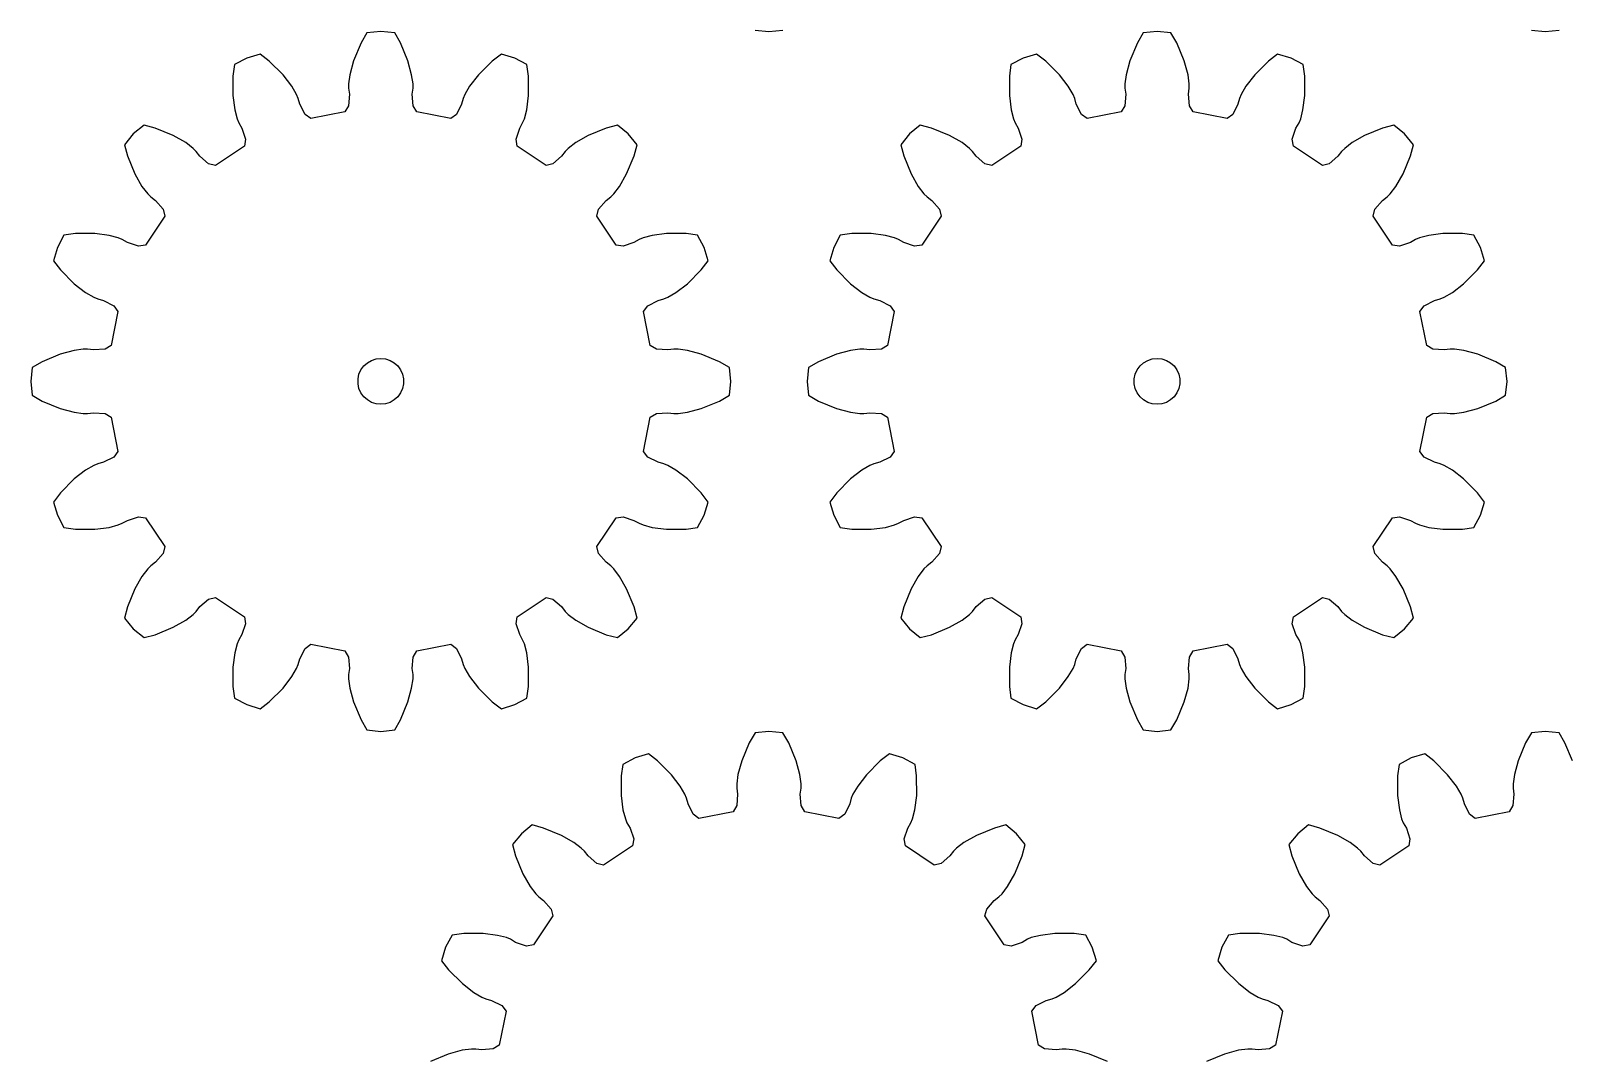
# Model space of a CAD drawing. Extents: x 0 to 198, y 0 to 229.
# Drawn here: x 0 to 100.8, y 70.4 to 137.6 of the extents above; entities that cross this region are included whole.
import ezdxf

# ---------------------------------------------------------------- set-up
doc = ezdxf.new("R2010")
doc.units = 0

msp = doc.modelspace()

# ---------------------------------------------------------------- linework, layer by layer
for p, q in [((22.01, 137.42), (21.63, 136.76)), ((22.92, 137.51), (22.01, 137.42)), ((23.83, 137.42), (22.92, 137.51)), ((24.21, 136.76), (23.83, 137.42)), ((47.43, 137.6), (48.34, 137.51)), ((48.34, 137.51), (49.24, 137.6)), ((72.85, 137.42), (72.47, 136.76)), ((73.75, 137.51), (72.85, 137.42)), ((74.66, 137.42), (73.75, 137.51)), ((75.04, 136.76), (74.66, 137.42)), ((98.27, 137.6), (99.17, 137.51)), ((99.17, 137.51), (100.08, 137.6)), ((21.63, 136.76), (21.14, 135.59)), ((24.7, 135.59), (24.21, 136.76)), ((72.47, 136.76), (71.98, 135.59)), ((75.53, 135.59), (75.04, 136.76)), ((13.34, 135.34), (13.24, 134.58)), ((14.15, 135.77), (13.34, 135.34)), ((15.02, 136.03), (14.15, 135.77)), ((15.62, 135.57), (15.02, 136.03)), ((16.53, 134.67), (15.62, 135.57)), ((21.14, 135.59), (20.89, 134.68)), ((24.94, 134.68), (24.7, 135.59)), ((30.21, 135.57), (29.31, 134.67)), ((30.82, 136.03), (30.21, 135.57)), ((31.69, 135.77), (30.82, 136.03)), ((32.49, 135.34), (31.69, 135.77)), ((32.59, 134.58), (32.49, 135.34)), ((64.18, 135.34), (64.08, 134.58)), ((64.98, 135.77), (64.18, 135.34)), ((65.86, 136.03), (64.98, 135.77)), ((66.46, 135.57), (65.86, 136.03)), ((67.36, 134.67), (66.46, 135.57)), ((71.98, 135.59), (71.73, 134.68)), ((75.78, 134.68), (75.53, 135.59)), ((81.05, 135.57), (80.15, 134.67)), ((81.65, 136.03), (81.05, 135.57)), ((82.53, 135.77), (81.65, 136.03)), ((83.33, 135.34), (82.53, 135.77)), ((83.43, 134.58), (83.33, 135.34)), ((13.24, 134.58), (13.24, 133.31)), ((17.1, 133.92), (16.53, 134.67)), ((20.89, 134.68), (20.81, 134.07)), ((25.03, 134.07), (24.94, 134.68)), ((29.31, 134.67), (28.73, 133.92)), ((32.6, 133.31), (32.59, 134.58)), ((64.08, 134.58), (64.08, 133.31)), ((67.94, 133.92), (67.36, 134.67)), ((71.73, 134.68), (71.65, 134.07)), ((75.86, 134.07), (75.78, 134.68)), ((80.15, 134.67), (79.57, 133.92)), ((83.43, 133.31), (83.43, 134.58)), ((13.24, 133.31), (13.36, 132.37)), ((17.41, 133.39), (17.1, 133.92)), ((17.52, 133.13), (17.41, 133.39)), ((17.62, 132.75), (17.52, 133.13)), ((20.81, 134.07), (20.81, 133.79)), ((20.81, 133.79), (20.86, 133.4)), ((20.86, 133.4), (20.81, 132.65)), ((24.98, 133.4), (25.03, 133.79)), ((25.03, 132.65), (24.98, 133.4)), ((25.03, 133.79), (25.03, 134.07)), ((28.32, 133.13), (28.21, 132.75)), ((28.42, 133.39), (28.32, 133.13)), ((28.73, 133.92), (28.42, 133.39)), ((32.48, 132.37), (32.6, 133.31)), ((64.08, 133.31), (64.2, 132.37)), ((68.25, 133.39), (67.94, 133.92)), ((68.36, 133.13), (68.25, 133.39)), ((68.46, 132.75), (68.36, 133.13)), ((71.7, 133.4), (71.64, 132.65)), ((71.65, 134.07), (71.65, 133.79)), ((71.65, 133.79), (71.7, 133.4)), ((75.81, 133.4), (75.86, 133.79)), ((75.87, 132.65), (75.81, 133.4)), ((75.86, 133.79), (75.86, 134.07)), ((79.15, 133.13), (79.05, 132.75)), ((79.26, 133.39), (79.15, 133.13)), ((79.57, 133.92), (79.26, 133.39)), ((83.31, 132.37), (83.43, 133.31)), ((13.36, 132.37), (13.52, 131.78)), ((17.96, 132.08), (17.62, 132.75)), ((18.33, 131.8), (17.96, 132.08)), ((20.57, 132.25), (18.33, 131.8)), ((20.81, 132.65), (20.57, 132.25)), ((25.27, 132.25), (25.03, 132.65)), ((27.5, 131.8), (25.27, 132.25)), ((27.88, 132.08), (27.5, 131.8)), ((28.21, 132.75), (27.88, 132.08)), ((32.32, 131.78), (32.48, 132.37)), ((64.2, 132.37), (64.35, 131.78)), ((68.8, 132.08), (68.46, 132.75)), ((69.17, 131.8), (68.8, 132.08)), ((71.4, 132.25), (69.17, 131.8)), ((71.64, 132.65), (71.4, 132.25)), ((76.11, 132.25), (75.87, 132.65)), ((78.34, 131.8), (76.11, 132.25)), ((78.71, 132.08), (78.34, 131.8)), ((79.05, 132.75), (78.71, 132.08)), ((83.16, 131.78), (83.31, 132.37)), ((7.42, 131.38), (6.71, 130.8)), ((8.15, 131.18), (7.42, 131.38)), ((9.33, 130.7), (8.15, 131.18)), ((13.52, 131.78), (13.63, 131.52)), ((13.63, 131.52), (13.82, 131.18)), ((13.82, 131.18), (14.06, 130.46)), ((31.78, 130.46), (32.02, 131.18)), ((32.02, 131.18), (32.21, 131.52)), ((32.21, 131.52), (32.32, 131.78)), ((37.68, 131.18), (36.51, 130.7)), ((38.42, 131.38), (37.68, 131.18)), ((39.12, 130.8), (38.42, 131.38)), ((58.25, 131.38), (57.55, 130.8)), ((58.99, 131.18), (58.25, 131.38)), ((60.17, 130.7), (58.99, 131.18)), ((64.35, 131.78), (64.46, 131.52)), ((64.46, 131.52), (64.66, 131.18)), ((64.66, 131.18), (64.9, 130.46)), ((82.61, 130.46), (82.85, 131.18)), ((82.85, 131.18), (83.05, 131.52)), ((83.05, 131.52), (83.16, 131.78)), ((88.52, 131.18), (87.34, 130.7)), ((89.26, 131.38), (88.52, 131.18)), ((89.96, 130.8), (89.26, 131.38)), ((6.71, 130.8), (6.13, 130.09)), ((6.13, 130.09), (6.33, 129.36)), ((10.15, 130.23), (9.33, 130.7)), ((10.64, 129.85), (10.15, 130.23)), ((14.06, 130.46), (13.99, 130)), ((31.85, 130), (31.78, 130.46)), ((35.69, 130.23), (35.2, 129.85)), ((36.51, 130.7), (35.69, 130.23)), ((39.7, 130.09), (39.12, 130.8)), ((39.51, 129.36), (39.7, 130.09)), ((57.55, 130.8), (56.97, 130.09)), ((56.97, 130.09), (57.17, 129.36)), ((60.99, 130.23), (60.17, 130.7)), ((61.47, 129.85), (60.99, 130.23)), ((64.9, 130.46), (64.83, 130)), ((82.68, 130), (82.61, 130.46)), ((86.52, 130.23), (86.04, 129.85)), ((87.34, 130.7), (86.52, 130.23)), ((90.54, 130.09), (89.96, 130.8)), ((90.34, 129.36), (90.54, 130.09)), ((6.33, 129.36), (6.81, 128.18)), ((10.84, 129.65), (10.64, 129.85)), ((11.08, 129.34), (10.84, 129.65)), ((11.64, 128.85), (11.08, 129.34)), ((13.99, 130), (12.1, 128.74)), ((33.74, 128.74), (31.85, 130)), ((34.76, 129.34), (34.19, 128.85)), ((35, 129.65), (34.76, 129.34)), ((35.2, 129.85), (35, 129.65)), ((39.02, 128.18), (39.51, 129.36)), ((57.17, 129.36), (57.65, 128.18)), ((61.67, 129.65), (61.47, 129.85)), ((61.91, 129.34), (61.67, 129.65)), ((62.48, 128.85), (61.91, 129.34)), ((64.83, 130), (62.93, 128.74)), ((84.58, 128.74), (82.68, 130)), ((85.6, 129.34), (85.03, 128.85)), ((85.84, 129.65), (85.6, 129.34)), ((86.04, 129.85), (85.84, 129.65)), ((89.86, 128.18), (90.34, 129.36)), ((6.81, 128.18), (7.28, 127.36)), ((12.1, 128.74), (11.64, 128.85)), ((34.19, 128.85), (33.74, 128.74)), ((38.55, 127.36), (39.02, 128.18)), ((57.65, 128.18), (58.12, 127.36)), ((62.93, 128.74), (62.48, 128.85)), ((85.03, 128.85), (84.58, 128.74)), ((89.39, 127.36), (89.86, 128.18)), ((7.28, 127.36), (7.66, 126.87)), ((38.18, 126.87), (38.55, 127.36)), ((58.12, 127.36), (58.49, 126.87)), ((89.02, 126.87), (89.39, 127.36)), ((7.66, 126.87), (7.86, 126.67)), ((7.86, 126.67), (8.17, 126.43)), ((8.17, 126.43), (8.66, 125.87)), ((37.18, 125.87), (37.67, 126.43)), ((37.67, 126.43), (37.98, 126.67)), ((37.98, 126.67), (38.18, 126.87)), ((58.49, 126.87), (58.69, 126.67)), ((58.69, 126.67), (59, 126.43)), ((59, 126.43), (59.5, 125.87)), ((88.01, 125.87), (88.51, 126.43)), ((88.51, 126.43), (88.82, 126.67)), ((88.82, 126.67), (89.02, 126.87)), ((8.77, 125.41), (7.51, 123.52)), ((8.66, 125.87), (8.77, 125.41)), ((37.07, 125.41), (37.18, 125.87)), ((38.33, 123.52), (37.07, 125.41)), ((59.61, 125.41), (58.34, 123.52)), ((59.5, 125.87), (59.61, 125.41)), ((87.9, 125.41), (88.01, 125.87)), ((89.17, 123.52), (87.9, 125.41)), ((2.17, 124.17), (1.74, 123.36)), ((2.93, 124.27), (2.17, 124.17)), ((4.2, 124.27), (2.93, 124.27)), ((5.14, 124.15), (4.2, 124.27)), ((5.73, 123.99), (5.14, 124.15)), ((40.7, 124.15), (40.11, 123.99)), ((41.63, 124.27), (40.7, 124.15)), ((42.91, 124.27), (41.63, 124.27)), ((43.66, 124.17), (42.91, 124.27)), ((44.09, 123.36), (43.66, 124.17)), ((53.01, 124.17), (52.58, 123.36)), ((53.76, 124.27), (53.01, 124.17)), ((55.04, 124.27), (53.76, 124.27)), ((55.97, 124.15), (55.04, 124.27)), ((56.57, 123.99), (55.97, 124.15)), ((91.54, 124.15), (90.94, 123.99)), ((92.47, 124.27), (91.54, 124.15)), ((93.75, 124.27), (92.47, 124.27)), ((94.5, 124.17), (93.75, 124.27)), ((94.93, 123.36), (94.5, 124.17)), ((1.74, 123.36), (1.48, 122.49)), ((5.99, 123.88), (5.73, 123.99)), ((6.33, 123.69), (5.99, 123.88)), ((7.05, 123.45), (6.33, 123.69)), ((7.51, 123.52), (7.05, 123.45)), ((38.79, 123.45), (38.33, 123.52)), ((39.5, 123.69), (38.79, 123.45)), ((39.85, 123.88), (39.5, 123.69)), ((40.11, 123.99), (39.85, 123.88)), ((44.36, 122.49), (44.09, 123.36)), ((52.58, 123.36), (52.32, 122.49)), ((56.83, 123.88), (56.57, 123.99)), ((57.17, 123.69), (56.83, 123.88)), ((57.88, 123.45), (57.17, 123.69)), ((58.34, 123.52), (57.88, 123.45)), ((89.63, 123.45), (89.17, 123.52)), ((90.34, 123.69), (89.63, 123.45)), ((90.68, 123.88), (90.34, 123.69)), ((90.94, 123.99), (90.68, 123.88)), ((95.19, 122.49), (94.93, 123.36)), ((1.48, 122.49), (1.94, 121.89)), ((43.9, 121.89), (44.36, 122.49)), ((52.32, 122.49), (52.78, 121.89)), ((94.73, 121.89), (95.19, 122.49)), ((1.94, 121.89), (2.84, 120.98)), ((2.84, 120.98), (3.59, 120.41)), ((42.25, 120.41), (43, 120.98)), ((43, 120.98), (43.9, 121.89)), ((52.78, 121.89), (53.68, 120.98)), ((53.68, 120.98), (54.42, 120.41)), ((93.09, 120.41), (93.83, 120.98)), ((93.83, 120.98), (94.73, 121.89)), ((3.59, 120.41), (4.12, 120.1)), ((4.12, 120.1), (4.38, 119.99)), ((4.38, 119.99), (4.76, 119.89)), ((41.08, 119.89), (41.46, 119.99)), ((41.46, 119.99), (41.72, 120.1)), ((41.72, 120.1), (42.25, 120.41)), ((54.42, 120.41), (54.95, 120.1)), ((54.95, 120.1), (55.21, 119.99)), ((55.21, 119.99), (55.59, 119.89)), ((91.92, 119.89), (92.3, 119.99)), ((92.3, 119.99), (92.56, 120.1)), ((92.56, 120.1), (93.09, 120.41)), ((4.76, 119.89), (5.43, 119.55)), ((5.71, 119.18), (5.26, 116.94)), ((5.43, 119.55), (5.71, 119.18)), ((40.13, 119.18), (40.41, 119.55)), ((40.57, 116.94), (40.13, 119.18)), ((40.41, 119.55), (41.08, 119.89)), ((55.59, 119.89), (56.27, 119.55)), ((56.54, 119.18), (56.1, 116.94)), ((56.27, 119.55), (56.54, 119.18)), ((90.97, 119.18), (91.24, 119.55)), ((91.41, 116.94), (90.97, 119.18)), ((91.24, 119.55), (91.92, 119.89)), ((5.26, 116.94), (4.86, 116.7)), ((40.97, 116.7), (40.57, 116.94)), ((56.1, 116.94), (55.7, 116.7)), ((91.81, 116.7), (91.41, 116.94)), ((1.92, 116.37), (0.75, 115.88)), ((2.83, 116.62), (1.92, 116.37)), ((3.44, 116.7), (2.83, 116.62)), ((3.72, 116.7), (3.44, 116.7)), ((4.11, 116.65), (3.72, 116.7)), ((4.86, 116.7), (4.11, 116.65)), ((22.04, 115.81), (22.31, 115.96)), ((22.31, 115.96), (22.61, 116.06)), ((22.61, 116.06), (22.92, 116.09)), ((22.92, 116.09), (23.23, 116.06)), ((23.23, 116.06), (23.53, 115.96)), ((23.53, 115.96), (23.8, 115.81)), ((41.72, 116.65), (40.97, 116.7)), ((42.11, 116.7), (41.72, 116.65)), ((42.4, 116.7), (42.11, 116.7)), ((43, 116.62), (42.4, 116.7)), ((43.91, 116.37), (43, 116.62)), ((45.09, 115.88), (43.91, 116.37)), ((52.76, 116.37), (51.58, 115.88)), ((53.67, 116.62), (52.76, 116.37)), ((54.28, 116.7), (53.67, 116.62)), ((54.56, 116.7), (54.28, 116.7)), ((54.95, 116.65), (54.56, 116.7)), ((55.7, 116.7), (54.95, 116.65)), ((72.87, 115.81), (73.14, 115.96)), ((73.14, 115.96), (73.44, 116.06)), ((73.44, 116.06), (73.75, 116.09)), ((73.75, 116.09), (74.07, 116.06)), ((74.07, 116.06), (74.37, 115.96)), ((74.37, 115.96), (74.64, 115.81)), ((92.56, 116.65), (91.81, 116.7)), ((92.95, 116.7), (92.56, 116.65)), ((93.23, 116.7), (92.95, 116.7)), ((93.84, 116.62), (93.23, 116.7)), ((94.75, 116.37), (93.84, 116.62)), ((95.93, 115.88), (94.75, 116.37)), ((0.09, 115.5), (0, 114.59)), ((0.75, 115.88), (0.09, 115.5)), ((21.43, 114.75), (21.49, 115.06)), ((21.49, 115.06), (21.62, 115.34)), ((21.62, 115.34), (21.8, 115.6)), ((21.8, 115.6), (22.04, 115.81)), ((23.8, 115.81), (24.03, 115.6)), ((24.03, 115.6), (24.22, 115.34)), ((24.22, 115.34), (24.34, 115.06)), ((24.34, 115.06), (24.41, 114.75)), ((45.75, 115.5), (45.09, 115.88)), ((45.84, 114.59), (45.75, 115.5)), ((50.93, 115.5), (50.84, 114.59)), ((51.58, 115.88), (50.93, 115.5)), ((72.26, 114.75), (72.33, 115.06)), ((72.33, 115.06), (72.46, 115.34)), ((72.46, 115.34), (72.64, 115.6)), ((72.64, 115.6), (72.87, 115.81)), ((74.64, 115.81), (74.87, 115.6)), ((74.87, 115.6), (75.05, 115.34)), ((75.05, 115.34), (75.18, 115.06)), ((75.18, 115.06), (75.25, 114.75)), ((96.58, 115.5), (95.93, 115.88)), ((96.67, 114.59), (96.58, 115.5)), ((0, 114.59), (0.09, 113.68)), ((21.43, 114.43), (21.43, 114.75)), ((21.49, 114.13), (21.43, 114.43)), ((21.62, 113.84), (21.49, 114.13)), ((24.34, 114.13), (24.22, 113.84)), ((24.41, 114.43), (24.34, 114.13)), ((24.41, 114.75), (24.41, 114.43)), ((45.75, 113.68), (45.84, 114.59)), ((50.84, 114.59), (50.93, 113.68)), ((72.26, 114.43), (72.26, 114.75)), ((72.33, 114.13), (72.26, 114.43)), ((72.46, 113.84), (72.33, 114.13)), ((75.18, 114.13), (75.05, 113.84)), ((75.25, 114.43), (75.18, 114.13)), ((75.25, 114.75), (75.25, 114.43)), ((96.58, 113.68), (96.67, 114.59)), ((0.09, 113.68), (0.75, 113.3)), ((0.75, 113.3), (1.92, 112.81)), ((21.8, 113.59), (21.62, 113.84)), ((22.04, 113.38), (21.8, 113.59)), ((22.31, 113.22), (22.04, 113.38)), ((22.61, 113.12), (22.31, 113.22)), ((22.92, 113.09), (22.61, 113.12)), ((23.23, 113.12), (22.92, 113.09)), ((23.53, 113.22), (23.23, 113.12)), ((23.8, 113.38), (23.53, 113.22)), ((24.03, 113.59), (23.8, 113.38)), ((24.22, 113.84), (24.03, 113.59)), ((43.91, 112.81), (45.09, 113.3)), ((45.09, 113.3), (45.75, 113.68)), ((50.93, 113.68), (51.58, 113.3)), ((51.58, 113.3), (52.76, 112.81)), ((72.64, 113.59), (72.46, 113.84)), ((72.87, 113.38), (72.64, 113.59)), ((73.14, 113.22), (72.87, 113.38)), ((73.44, 113.12), (73.14, 113.22)), ((73.75, 113.09), (73.44, 113.12)), ((74.07, 113.12), (73.75, 113.09)), ((74.37, 113.22), (74.07, 113.12)), ((74.64, 113.38), (74.37, 113.22)), ((74.87, 113.59), (74.64, 113.38)), ((75.05, 113.84), (74.87, 113.59)), ((94.75, 112.81), (95.93, 113.3)), ((95.93, 113.3), (96.58, 113.68)), ((1.92, 112.81), (2.83, 112.57)), ((2.83, 112.57), (3.44, 112.48)), ((3.44, 112.48), (3.72, 112.48)), ((3.72, 112.48), (4.11, 112.53)), ((4.11, 112.53), (4.86, 112.48)), ((4.86, 112.48), (5.26, 112.24)), ((5.26, 112.24), (5.71, 110.01)), ((40.13, 110.01), (40.57, 112.24)), ((40.57, 112.24), (40.97, 112.48)), ((40.97, 112.48), (41.72, 112.53)), ((41.72, 112.53), (42.11, 112.48)), ((42.11, 112.48), (42.4, 112.48)), ((42.4, 112.48), (43, 112.57)), ((43, 112.57), (43.91, 112.81)), ((52.76, 112.81), (53.67, 112.57)), ((53.67, 112.57), (54.28, 112.48)), ((54.28, 112.48), (54.56, 112.48)), ((54.56, 112.48), (54.95, 112.53)), ((54.95, 112.53), (55.7, 112.48)), ((55.7, 112.48), (56.1, 112.24)), ((56.1, 112.24), (56.54, 110.01)), ((90.97, 110.01), (91.41, 112.24)), ((91.41, 112.24), (91.81, 112.48)), ((91.81, 112.48), (92.56, 112.53)), ((92.56, 112.53), (92.95, 112.48)), ((92.95, 112.48), (93.23, 112.48)), ((93.23, 112.48), (93.84, 112.57)), ((93.84, 112.57), (94.75, 112.81)), ((5.71, 110.01), (5.43, 109.63)), ((40.41, 109.63), (40.13, 110.01)), ((56.54, 110.01), (56.27, 109.63)), ((91.24, 109.63), (90.97, 110.01)), ((4.12, 109.08), (3.59, 108.78)), ((4.38, 109.19), (4.12, 109.08)), ((4.76, 109.3), (4.38, 109.19)), ((5.43, 109.63), (4.76, 109.3)), ((41.08, 109.3), (40.41, 109.63)), ((41.46, 109.19), (41.08, 109.3)), ((41.72, 109.08), (41.46, 109.19)), ((42.25, 108.78), (41.72, 109.08)), ((54.95, 109.08), (54.42, 108.78)), ((55.21, 109.19), (54.95, 109.08)), ((55.59, 109.3), (55.21, 109.19)), ((56.27, 109.63), (55.59, 109.3)), ((91.92, 109.3), (91.24, 109.63)), ((92.3, 109.19), (91.92, 109.3)), ((92.56, 109.08), (92.3, 109.19)), ((93.09, 108.78), (92.56, 109.08)), ((2.84, 108.2), (1.94, 107.3)), ((3.59, 108.78), (2.84, 108.2)), ((43, 108.2), (42.25, 108.78)), ((43.9, 107.3), (43, 108.2)), ((53.68, 108.2), (52.78, 107.3)), ((54.42, 108.78), (53.68, 108.2)), ((93.83, 108.2), (93.09, 108.78)), ((94.73, 107.3), (93.83, 108.2)), ((1.94, 107.3), (1.48, 106.69)), ((44.36, 106.69), (43.9, 107.3)), ((52.78, 107.3), (52.32, 106.69)), ((95.19, 106.69), (94.73, 107.3)), ((1.48, 106.69), (1.74, 105.82)), ((44.09, 105.82), (44.36, 106.69)), ((52.32, 106.69), (52.58, 105.82)), ((94.93, 105.82), (95.19, 106.69)), ((1.74, 105.82), (2.17, 105.02)), ((2.17, 105.02), (2.93, 104.92)), ((2.93, 104.92), (4.2, 104.91)), ((4.2, 104.91), (5.14, 105.03)), ((5.14, 105.03), (5.73, 105.19)), ((5.73, 105.19), (5.99, 105.3)), ((5.99, 105.3), (6.33, 105.49)), ((6.33, 105.49), (7.05, 105.73)), ((7.05, 105.73), (7.51, 105.66)), ((7.51, 105.66), (8.77, 103.77)), ((37.07, 103.77), (38.33, 105.66)), ((38.33, 105.66), (38.79, 105.73)), ((38.79, 105.73), (39.5, 105.49)), ((39.5, 105.49), (39.85, 105.3)), ((39.85, 105.3), (40.11, 105.19)), ((40.11, 105.19), (40.7, 105.03)), ((40.7, 105.03), (41.63, 104.91)), ((41.63, 104.91), (42.91, 104.92)), ((42.91, 104.92), (43.66, 105.02)), ((43.66, 105.02), (44.09, 105.82)), ((52.58, 105.82), (53.01, 105.02)), ((53.01, 105.02), (53.76, 104.92)), ((53.76, 104.92), (55.04, 104.91)), ((55.04, 104.91), (55.97, 105.03)), ((55.97, 105.03), (56.57, 105.19)), ((56.57, 105.19), (56.83, 105.3)), ((56.83, 105.3), (57.17, 105.49)), ((57.17, 105.49), (57.88, 105.73)), ((57.88, 105.73), (58.34, 105.66)), ((58.34, 105.66), (59.61, 103.77)), ((87.9, 103.77), (89.17, 105.66)), ((89.17, 105.66), (89.63, 105.73)), ((89.63, 105.73), (90.34, 105.49)), ((90.34, 105.49), (90.68, 105.3)), ((90.68, 105.3), (90.94, 105.19)), ((90.94, 105.19), (91.54, 105.03)), ((91.54, 105.03), (92.47, 104.91)), ((92.47, 104.91), (93.75, 104.92)), ((93.75, 104.92), (94.5, 105.02)), ((94.5, 105.02), (94.93, 105.82)), ((8.66, 103.32), (8.17, 102.75)), ((8.77, 103.77), (8.66, 103.32)), ((37.18, 103.32), (37.07, 103.77)), ((37.67, 102.75), (37.18, 103.32)), ((59.5, 103.32), (59, 102.75)), ((59.61, 103.77), (59.5, 103.32)), ((88.01, 103.32), (87.9, 103.77)), ((88.51, 102.75), (88.01, 103.32)), ((7.28, 101.82), (6.81, 101)), ((7.66, 102.31), (7.28, 101.82)), ((7.86, 102.51), (7.66, 102.31)), ((8.17, 102.75), (7.86, 102.51)), ((37.98, 102.51), (37.67, 102.75)), ((38.18, 102.31), (37.98, 102.51)), ((38.55, 101.82), (38.18, 102.31)), ((39.02, 101), (38.55, 101.82)), ((58.12, 101.82), (57.65, 101)), ((58.49, 102.31), (58.12, 101.82)), ((58.69, 102.51), (58.49, 102.31)), ((59, 102.75), (58.69, 102.51)), ((88.82, 102.51), (88.51, 102.75)), ((89.02, 102.31), (88.82, 102.51)), ((89.39, 101.82), (89.02, 102.31)), ((89.86, 101), (89.39, 101.82)), ((6.81, 101), (6.33, 99.83)), ((39.51, 99.83), (39.02, 101)), ((57.65, 101), (57.17, 99.83)), ((90.34, 99.83), (89.86, 101)), ((6.33, 99.83), (6.13, 99.09)), ((10.84, 99.53), (11.08, 99.84)), ((11.08, 99.84), (11.64, 100.33)), ((11.64, 100.33), (12.1, 100.44)), ((12.1, 100.44), (13.99, 99.18)), ((31.85, 99.18), (33.74, 100.44)), ((33.74, 100.44), (34.19, 100.33)), ((34.19, 100.33), (34.76, 99.84)), ((34.76, 99.84), (35, 99.53)), ((39.7, 99.09), (39.51, 99.83)), ((57.17, 99.83), (56.97, 99.09)), ((61.67, 99.53), (61.91, 99.84)), ((61.91, 99.84), (62.48, 100.33)), ((62.48, 100.33), (62.93, 100.44)), ((62.93, 100.44), (64.83, 99.18)), ((82.68, 99.18), (84.58, 100.44)), ((84.58, 100.44), (85.03, 100.33)), ((85.03, 100.33), (85.6, 99.84)), ((85.6, 99.84), (85.84, 99.53)), ((90.54, 99.09), (90.34, 99.83)), ((6.13, 99.09), (6.71, 98.39)), ((9.33, 98.49), (10.15, 98.96)), ((10.15, 98.96), (10.64, 99.33)), ((10.64, 99.33), (10.84, 99.53)), ((13.99, 99.18), (14.06, 98.72)), ((31.78, 98.72), (31.85, 99.18)), ((35, 99.53), (35.2, 99.33)), ((35.2, 99.33), (35.69, 98.96)), ((35.69, 98.96), (36.51, 98.49)), ((39.12, 98.39), (39.7, 99.09)), ((56.97, 99.09), (57.55, 98.39)), ((60.17, 98.49), (60.99, 98.96)), ((60.99, 98.96), (61.47, 99.33)), ((61.47, 99.33), (61.67, 99.53)), ((64.83, 99.18), (64.9, 98.72)), ((82.61, 98.72), (82.68, 99.18)), ((85.84, 99.53), (86.04, 99.33)), ((86.04, 99.33), (86.52, 98.96)), ((86.52, 98.96), (87.34, 98.49)), ((89.96, 98.39), (90.54, 99.09)), ((6.71, 98.39), (7.42, 97.81)), ((7.42, 97.81), (8.15, 98)), ((8.15, 98), (9.33, 98.49)), ((13.82, 98.01), (13.63, 97.66)), ((14.06, 98.72), (13.82, 98.01)), ((32.02, 98.01), (31.78, 98.72)), ((32.21, 97.66), (32.02, 98.01)), ((36.51, 98.49), (37.68, 98)), ((37.68, 98), (38.42, 97.81)), ((38.42, 97.81), (39.12, 98.39)), ((57.55, 98.39), (58.25, 97.81)), ((58.25, 97.81), (58.99, 98)), ((58.99, 98), (60.17, 98.49)), ((64.66, 98.01), (64.46, 97.66)), ((64.9, 98.72), (64.66, 98.01)), ((82.85, 98.01), (82.61, 98.72)), ((83.05, 97.66), (82.85, 98.01)), ((87.34, 98.49), (88.52, 98)), ((88.52, 98), (89.26, 97.81)), ((89.26, 97.81), (89.96, 98.39)), ((13.36, 96.81), (13.24, 95.88)), ((13.52, 97.4), (13.36, 96.81)), ((13.63, 97.66), (13.52, 97.4)), ((17.62, 96.43), (17.96, 97.1)), ((17.96, 97.1), (18.33, 97.38)), ((18.33, 97.38), (20.57, 96.94)), ((20.57, 96.94), (20.81, 96.54)), ((25.03, 96.54), (25.27, 96.94)), ((25.27, 96.94), (27.5, 97.38)), ((27.5, 97.38), (27.88, 97.1)), ((27.88, 97.1), (28.21, 96.43)), ((32.32, 97.4), (32.21, 97.66)), ((32.48, 96.81), (32.32, 97.4)), ((32.6, 95.88), (32.48, 96.81)), ((64.2, 96.81), (64.08, 95.88)), ((64.35, 97.4), (64.2, 96.81)), ((64.46, 97.66), (64.35, 97.4)), ((68.46, 96.43), (68.8, 97.1)), ((68.8, 97.1), (69.17, 97.38)), ((69.17, 97.38), (71.4, 96.94)), ((71.4, 96.94), (71.64, 96.54)), ((75.87, 96.54), (76.11, 96.94)), ((76.11, 96.94), (78.34, 97.38)), ((78.34, 97.38), (78.71, 97.1)), ((78.71, 97.1), (79.05, 96.43)), ((83.16, 97.4), (83.05, 97.66)), ((83.31, 96.81), (83.16, 97.4)), ((83.43, 95.88), (83.31, 96.81)), ((13.24, 95.88), (13.24, 94.6)), ((17.1, 95.26), (17.41, 95.79)), ((17.41, 95.79), (17.52, 96.05)), ((17.52, 96.05), (17.62, 96.43)), ((20.81, 96.54), (20.86, 95.79)), ((20.86, 95.79), (20.81, 95.4)), ((24.98, 95.79), (25.03, 96.54)), ((25.03, 95.4), (24.98, 95.79)), ((28.21, 96.43), (28.32, 96.05)), ((28.32, 96.05), (28.42, 95.79)), ((28.42, 95.79), (28.73, 95.26)), ((32.59, 94.6), (32.6, 95.88)), ((64.08, 95.88), (64.08, 94.6)), ((67.94, 95.26), (68.25, 95.79)), ((68.25, 95.79), (68.36, 96.05)), ((68.36, 96.05), (68.46, 96.43)), ((71.64, 96.54), (71.7, 95.79)), ((71.7, 95.79), (71.65, 95.4)), ((75.81, 95.79), (75.87, 96.54)), ((75.86, 95.4), (75.81, 95.79)), ((79.05, 96.43), (79.15, 96.05)), ((79.15, 96.05), (79.26, 95.79)), ((79.26, 95.79), (79.57, 95.26)), ((83.43, 94.6), (83.43, 95.88)), ((16.53, 94.51), (17.1, 95.26)), ((20.81, 95.4), (20.81, 95.11)), ((20.81, 95.11), (20.89, 94.51)), ((24.94, 94.51), (25.03, 95.11)), ((25.03, 95.11), (25.03, 95.4)), ((28.73, 95.26), (29.31, 94.51)), ((67.36, 94.51), (67.94, 95.26)), ((71.65, 95.4), (71.65, 95.11)), ((71.65, 95.11), (71.73, 94.51)), ((75.78, 94.51), (75.86, 95.11)), ((75.86, 95.11), (75.86, 95.4)), ((79.57, 95.26), (80.15, 94.51)), ((13.24, 94.6), (13.34, 93.85)), ((13.34, 93.85), (14.15, 93.42)), ((15.62, 93.61), (16.53, 94.51)), ((20.89, 94.51), (21.14, 93.6)), ((24.7, 93.6), (24.94, 94.51)), ((29.31, 94.51), (30.21, 93.61)), ((31.69, 93.42), (32.49, 93.85)), ((32.49, 93.85), (32.59, 94.6)), ((64.08, 94.6), (64.18, 93.85)), ((64.18, 93.85), (64.98, 93.42)), ((66.46, 93.61), (67.36, 94.51)), ((71.73, 94.51), (71.98, 93.6)), ((75.53, 93.6), (75.78, 94.51)), ((80.15, 94.51), (81.05, 93.61)), ((82.53, 93.42), (83.33, 93.85)), ((83.33, 93.85), (83.43, 94.6)), ((14.15, 93.42), (15.02, 93.15)), ((15.02, 93.15), (15.62, 93.61)), ((21.14, 93.6), (21.63, 92.42)), ((24.21, 92.42), (24.7, 93.6)), ((30.21, 93.61), (30.82, 93.15)), ((30.82, 93.15), (31.69, 93.42)), ((64.98, 93.42), (65.86, 93.15)), ((65.86, 93.15), (66.46, 93.61)), ((71.98, 93.6), (72.47, 92.42)), ((75.04, 92.42), (75.53, 93.6)), ((81.05, 93.61), (81.65, 93.15)), ((81.65, 93.15), (82.53, 93.42)), ((21.63, 92.42), (22.01, 91.76)), ((22.01, 91.76), (22.92, 91.67)), ((22.92, 91.67), (23.83, 91.76)), ((23.83, 91.76), (24.21, 92.42)), ((72.47, 92.42), (72.85, 91.76)), ((72.85, 91.76), (73.75, 91.67)), ((73.75, 91.67), (74.66, 91.76)), ((74.66, 91.76), (75.04, 92.42)), ((47.05, 90.93), (46.56, 89.75)), ((47.43, 91.58), (47.05, 90.93)), ((48.34, 91.67), (47.43, 91.58)), ((49.24, 91.58), (48.34, 91.67)), ((49.63, 90.93), (49.24, 91.58)), ((50.12, 89.75), (49.63, 90.93)), ((97.88, 90.93), (97.39, 89.75)), ((98.27, 91.58), (97.88, 90.93)), ((99.17, 91.67), (98.27, 91.58)), ((100.08, 91.58), (99.17, 91.67)), ((100.46, 90.93), (100.08, 91.58)), ((100.95, 89.75), (100.46, 90.93)), ((39.57, 89.93), (38.76, 89.5)), ((40.44, 90.19), (39.57, 89.93)), ((41.04, 89.73), (40.44, 90.19)), ((41.95, 88.83), (41.04, 89.73)), ((46.56, 89.75), (46.31, 88.84)), ((50.36, 88.84), (50.12, 89.75)), ((55.63, 89.73), (54.73, 88.83)), ((56.23, 90.19), (55.63, 89.73)), ((57.11, 89.93), (56.23, 90.19)), ((57.91, 89.5), (57.11, 89.93)), ((90.4, 89.93), (89.6, 89.5)), ((91.28, 90.19), (90.4, 89.93)), ((91.88, 89.73), (91.28, 90.19)), ((92.78, 88.83), (91.88, 89.73)), ((97.39, 89.75), (97.15, 88.84)), ((38.76, 89.5), (38.66, 88.75)), ((38.66, 88.75), (38.66, 87.47)), ((42.52, 88.09), (41.95, 88.83)), ((46.31, 88.84), (46.23, 88.23)), ((50.44, 88.23), (50.36, 88.84)), ((54.73, 88.83), (54.15, 88.09)), ((58.01, 88.75), (57.91, 89.5)), ((58.02, 87.47), (58.01, 88.75)), ((89.5, 88.75), (89.49, 87.47)), ((89.6, 89.5), (89.5, 88.75)), ((93.36, 88.09), (92.78, 88.83)), ((97.15, 88.84), (97.07, 88.23)), ((42.83, 87.56), (42.52, 88.09)), ((46.23, 88.23), (46.23, 87.95)), ((46.23, 87.95), (46.28, 87.56)), ((50.39, 87.56), (50.44, 87.95)), ((50.44, 87.95), (50.44, 88.23)), ((54.15, 88.09), (53.84, 87.56)), ((93.67, 87.56), (93.36, 88.09)), ((97.07, 88.23), (97.07, 87.95)), ((97.07, 87.95), (97.12, 87.56)), ((38.66, 87.47), (38.78, 86.54)), ((42.94, 87.3), (42.83, 87.56)), ((43.04, 86.92), (42.94, 87.3)), ((43.38, 86.24), (43.04, 86.92)), ((46.23, 86.81), (45.99, 86.41)), ((46.28, 87.56), (46.23, 86.81)), ((50.45, 86.81), (50.39, 87.56)), ((50.69, 86.41), (50.45, 86.81)), ((53.63, 86.92), (53.3, 86.24)), ((53.73, 87.3), (53.63, 86.92)), ((53.84, 87.56), (53.73, 87.3)), ((57.89, 86.54), (58.02, 87.47)), ((89.49, 87.47), (89.62, 86.54)), ((93.78, 87.3), (93.67, 87.56)), ((93.88, 86.92), (93.78, 87.3)), ((94.21, 86.24), (93.88, 86.92)), ((97.06, 86.81), (96.82, 86.41)), ((97.12, 87.56), (97.06, 86.81)), ((38.78, 86.54), (38.94, 85.94)), ((38.94, 85.94), (39.04, 85.68)), ((43.75, 85.97), (43.38, 86.24)), ((45.99, 86.41), (43.75, 85.97)), ((52.92, 85.97), (50.69, 86.41)), ((53.3, 86.24), (52.92, 85.97)), ((57.63, 85.68), (57.74, 85.94)), ((57.74, 85.94), (57.89, 86.54)), ((89.62, 86.54), (89.77, 85.94)), ((89.77, 85.94), (89.88, 85.68)), ((94.59, 85.97), (94.21, 86.24)), ((96.82, 86.41), (94.59, 85.97)), ((32.13, 84.96), (31.55, 84.26)), ((32.84, 85.54), (32.13, 84.96)), ((33.57, 85.34), (32.84, 85.54)), ((34.75, 84.86), (33.57, 85.34)), ((35.57, 84.39), (34.75, 84.86)), ((39.04, 85.68), (39.24, 85.34)), ((39.24, 85.34), (39.48, 84.63)), ((57.2, 84.63), (57.43, 85.34)), ((57.43, 85.34), (57.63, 85.68)), ((61.92, 84.86), (61.11, 84.39)), ((63.1, 85.34), (61.92, 84.86)), ((63.84, 85.54), (63.1, 85.34)), ((64.54, 84.96), (63.84, 85.54)), ((65.12, 84.26), (64.54, 84.96)), ((82.97, 84.96), (82.39, 84.26)), ((83.67, 85.54), (82.97, 84.96)), ((84.41, 85.34), (83.67, 85.54)), ((85.59, 84.86), (84.41, 85.34)), ((86.4, 84.39), (85.59, 84.86)), ((89.88, 85.68), (90.08, 85.34)), ((90.08, 85.34), (90.31, 84.63)), ((31.55, 84.26), (31.75, 83.52)), ((36.05, 84.02), (35.57, 84.39)), ((36.25, 83.82), (36.05, 84.02)), ((36.49, 83.51), (36.25, 83.82)), ((39.41, 84.17), (37.51, 82.9)), ((39.48, 84.63), (39.41, 84.17)), ((57.27, 84.17), (57.2, 84.63)), ((59.16, 82.9), (57.27, 84.17)), ((60.42, 83.82), (60.18, 83.51)), ((60.62, 84.02), (60.42, 83.82)), ((61.11, 84.39), (60.62, 84.02)), ((64.93, 83.52), (65.12, 84.26)), ((82.39, 84.26), (82.58, 83.52)), ((86.89, 84.02), (86.4, 84.39)), ((87.09, 83.82), (86.89, 84.02)), ((87.33, 83.51), (87.09, 83.82)), ((90.24, 84.17), (88.35, 82.9)), ((90.31, 84.63), (90.24, 84.17)), ((31.75, 83.52), (32.23, 82.34)), ((37.06, 83.01), (36.49, 83.51)), ((37.51, 82.9), (37.06, 83.01)), ((59.61, 83.01), (59.16, 82.9)), ((60.18, 83.51), (59.61, 83.01)), ((64.44, 82.34), (64.93, 83.52)), ((82.58, 83.52), (83.07, 82.34)), ((87.9, 83.01), (87.33, 83.51)), ((88.35, 82.9), (87.9, 83.01)), ((32.23, 82.34), (32.7, 81.52)), ((63.97, 81.52), (64.44, 82.34)), ((83.07, 82.34), (83.54, 81.52)), ((32.7, 81.52), (33.07, 81.04)), ((33.07, 81.04), (33.27, 80.84)), ((33.27, 80.84), (33.58, 80.6)), ((63.09, 80.6), (63.4, 80.84)), ((63.4, 80.84), (63.6, 81.04)), ((63.6, 81.04), (63.97, 81.52)), ((83.54, 81.52), (83.91, 81.04)), ((83.91, 81.04), (84.11, 80.84)), ((84.11, 80.84), (84.42, 80.6)), ((33.58, 80.6), (34.08, 80.03)), ((34.08, 80.03), (34.19, 79.58)), ((62.48, 79.58), (62.6, 80.03)), ((62.6, 80.03), (63.09, 80.6)), ((84.42, 80.6), (84.91, 80.03)), ((84.91, 80.03), (85.03, 79.58)), ((34.19, 79.58), (32.92, 77.68)), ((63.75, 77.68), (62.48, 79.58)), ((85.03, 79.58), (83.76, 77.68)), ((27.59, 78.33), (27.16, 77.53)), ((28.35, 78.43), (27.59, 78.33)), ((29.62, 78.43), (28.35, 78.43)), ((30.56, 78.31), (29.62, 78.43)), ((31.15, 78.16), (30.56, 78.31)), ((31.41, 78.05), (31.15, 78.16)), ((31.75, 77.85), (31.41, 78.05)), ((32.46, 77.61), (31.75, 77.85)), ((32.92, 77.68), (32.46, 77.61)), ((64.21, 77.61), (63.75, 77.68)), ((64.92, 77.85), (64.21, 77.61)), ((65.26, 78.05), (64.92, 77.85)), ((65.52, 78.16), (65.26, 78.05)), ((66.12, 78.31), (65.52, 78.16)), ((67.05, 78.43), (66.12, 78.31)), ((68.33, 78.43), (67.05, 78.43)), ((69.08, 78.33), (68.33, 78.43)), ((69.51, 77.53), (69.08, 78.33)), ((78.43, 78.33), (78, 77.53)), ((79.18, 78.43), (78.43, 78.33)), ((80.46, 78.43), (79.18, 78.43)), ((81.39, 78.31), (80.46, 78.43)), ((81.99, 78.16), (81.39, 78.31)), ((82.25, 78.05), (81.99, 78.16)), ((82.59, 77.85), (82.25, 78.05)), ((83.3, 77.61), (82.59, 77.85)), ((83.76, 77.68), (83.3, 77.61)), ((27.16, 77.53), (26.9, 76.65)), ((26.9, 76.65), (27.36, 76.05)), ((69.31, 76.05), (69.78, 76.65)), ((69.78, 76.65), (69.51, 77.53)), ((78, 77.53), (77.73, 76.65)), ((77.73, 76.65), (78.2, 76.05)), ((27.36, 76.05), (28.26, 75.15)), ((68.41, 75.15), (69.31, 76.05)), ((78.2, 76.05), (79.1, 75.15)), ((28.26, 75.15), (29.01, 74.57)), ((67.67, 74.57), (68.41, 75.15)), ((79.1, 75.15), (79.84, 74.57)), ((29.01, 74.57), (29.54, 74.26)), ((29.54, 74.26), (29.8, 74.15)), ((29.8, 74.15), (30.18, 74.05)), ((30.18, 74.05), (30.85, 73.71)), ((30.85, 73.71), (31.12, 73.34)), ((65.55, 73.34), (65.83, 73.71)), ((65.83, 73.71), (66.5, 74.05)), ((66.5, 74.05), (66.88, 74.15)), ((66.88, 74.15), (67.14, 74.26)), ((67.14, 74.26), (67.67, 74.57)), ((79.84, 74.57), (80.37, 74.26)), ((80.37, 74.26), (80.63, 74.15)), ((80.63, 74.15), (81.01, 74.05)), ((81.01, 74.05), (81.68, 73.71)), ((81.68, 73.71), (81.96, 73.34)), ((31.12, 73.34), (30.68, 71.11)), ((65.99, 71.11), (65.55, 73.34)), ((81.96, 73.34), (81.52, 71.11)), ((28.25, 70.78), (27.34, 70.53)), ((28.86, 70.86), (28.25, 70.78)), ((29.14, 70.86), (28.86, 70.86)), ((29.53, 70.81), (29.14, 70.86)), ((30.28, 70.87), (29.53, 70.81)), ((30.68, 71.11), (30.28, 70.87)), ((66.39, 70.87), (65.99, 71.11)), ((67.14, 70.81), (66.39, 70.87)), ((67.53, 70.86), (67.14, 70.81)), ((67.81, 70.86), (67.53, 70.86)), ((68.42, 70.78), (67.81, 70.86)), ((69.33, 70.53), (68.42, 70.78)), ((79.09, 70.78), (78.18, 70.53)), ((79.7, 70.86), (79.09, 70.78)), ((79.98, 70.86), (79.7, 70.86)), ((80.37, 70.81), (79.98, 70.86)), ((81.12, 70.87), (80.37, 70.81)), ((81.52, 71.11), (81.12, 70.87)), ((27.34, 70.53), (26.17, 70.04)), ((70.51, 70.04), (69.33, 70.53)), ((78.18, 70.53), (77, 70.04))]:
    msp.add_line(p, q)

doc.saveas('drawing.dxf')
